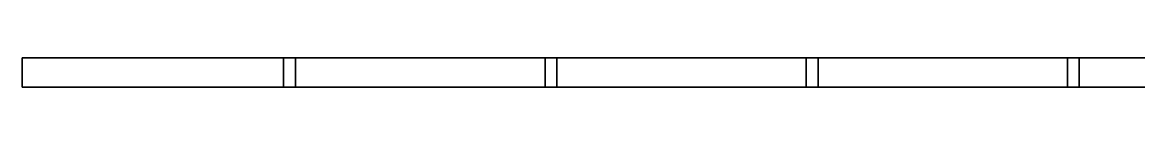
# Model space of a CAD drawing. Header units: metres. Extents: x 2.9 to 42.8, y 1.7 to 28.7.
# Drawn here: x 37.7613 to 38.093, y 26.1056 to 26.1144 of the extents above; entities that cross this region are included whole.
import ezdxf

# ---------------------------------------------------------------- set-up
doc = ezdxf.new("R2010")
doc.units = ezdxf.units.M
doc.layers.add('GRIS', color=8, linetype='Continuous')

msp = doc.modelspace()

# ---------------------------------------------------------------- linework, layer by layer
at = {"layer": 'GRIS', "lineweight": -3}
for points in [[(37.8425, 26.1144), (37.7613, 26.1144), (37.8425, 26.1144)], [(37.7613, 26.1144), (37.7613, 26.1056), (37.7613, 26.1144)], [(37.9201, 26.1144), (37.8389, 26.1144), (37.9201, 26.1144)], [(37.8389, 26.1144), (37.8389, 26.1056), (37.8389, 26.1144)], [(37.8425, 26.1056), (37.8425, 26.1144), (37.8425, 26.1056)], [(37.9977, 26.1144), (37.9166, 26.1144), (37.9977, 26.1144)], [(37.9166, 26.1144), (37.9166, 26.1056), (37.9166, 26.1144)], [(37.9201, 26.1056), (37.9201, 26.1144), (37.9201, 26.1056)], [(38.0753, 26.1144), (37.9942, 26.1144), (38.0753, 26.1144)], [(37.9942, 26.1144), (37.9942, 26.1056), (37.9942, 26.1144)], [(37.9977, 26.1056), (37.9977, 26.1144), (37.9977, 26.1056)], [(38.1529, 26.1144), (38.0718, 26.1144), (38.1529, 26.1144)], [(38.0718, 26.1144), (38.0718, 26.1056), (38.0718, 26.1144)], [(38.0753, 26.1056), (38.0753, 26.1144), (38.0753, 26.1056)], [(37.7613, 26.1056), (37.8425, 26.1056), (37.7613, 26.1056)], [(37.8389, 26.1056), (37.9201, 26.1056), (37.8389, 26.1056)], [(37.9166, 26.1056), (37.9977, 26.1056), (37.9166, 26.1056)], [(37.9942, 26.1056), (38.0753, 26.1056), (37.9942, 26.1056)], [(38.0718, 26.1056), (38.1529, 26.1056), (38.0718, 26.1056)]]:
    msp.add_lwpolyline(points, dxfattribs=at)

doc.saveas('drawing.dxf')
